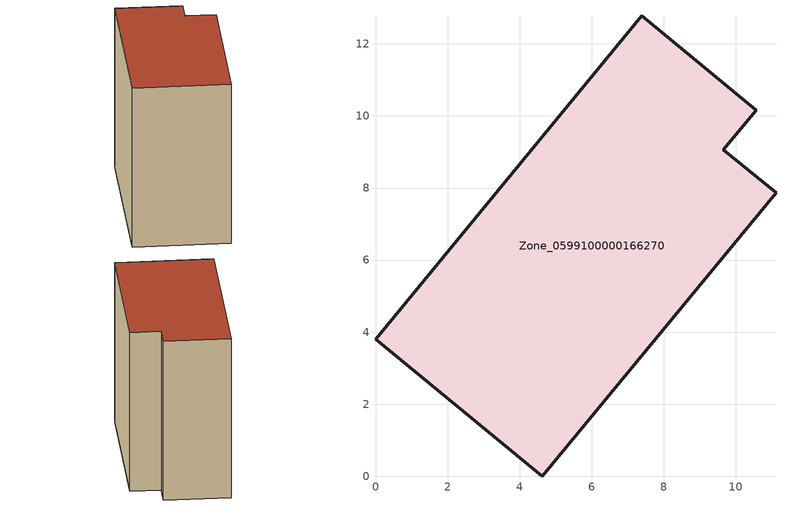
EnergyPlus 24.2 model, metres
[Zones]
Zone_0599100000166270
 floor ground (C_G): 0,3.81 7.4,12.78 10.56,10.16 9.66,9.06 11.12,7.86 4.62,0 z0
 wall outside (C_F): 4.62,0 11.12,7.86 9.66,9.06 10.56,10.16 7.4,12.78 0,3.81 4.62,0 z0:10.49
 roof outside (C_R): 7.4,12.78 0,3.81 4.62,0 11.12,7.86 9.66,9.06 10.56,10.16 z10.49
[BUILDING]
Pand.0599100000166270: North Axis=0; Terrain=City; Loads Convergence Tolerance Value=0.04; Temperature Convergence Tolerance Value=0.4; Solar Distribution=FullExterior; Maximum Number of Warmup Days=25; Minimum Number of Warmup Days=1
[Site:Location]
Rotterdam.The.Hague.AP_ZH_NLD Design_Conditions: Latitude=51.96; Longitude=4.45; Time Zone=1; Elevation=-4.5
[SITE:GROUNDTEMPERATURE:BUILDINGSURFACE]
18, 18, 18, 18, 18, 18, 18, 18, 18, 18, 18, 18
[MATERIAL] Thermal Absorptance=0.9; Solar Absorptance=0.7; Visible Absorptance=0.7
Name | Roughness | Thickness | Conductivity | Density | Specific Heat
G.TI.1946 | MediumSmooth | 0.15 | 1 | 540 | 1210
F.TI.1946 | Rough | 0.3 | 0.857143 | 1920 | 840
R.TI.1946 | MediumRough | 0.2 | 0.1 | 1500 | 1000
[CONSTRUCTION]
C_G: G.TI.1946
C_F: F.TI.1946
C_R: R.TI.1946
[ZONE]
Zone_0599100000166270: Type=1; Multiplier=1; Ceiling Height=Autocalculate; Volume=Autocalculate; Floor Area=autocalculate; Part of Total Floor Area=Yes
[ZONEINFILTRATION:DESIGNFLOWRATE]
Infil_Zone_0599100000166270: Zone or ZoneList or Space or SpaceList=Zone_0599100000166270; Schedule=AlwaysOn; Design Flow Rate Calculation Method=Flow/Area; Flow Rate per Floor Area=0.003; Constant Term Coefficient=1; Temperature Term Coefficient=0; Velocity Term Coefficient=0; Velocity Squared Term Coefficient=0
[HVACTEMPLATE:ZONE:IDEALLOADSAIRSYSTEM]
Zone_0599100000166270: Maximum Heating Supply Air Temperature=50; Minimum Cooling Supply Air Temperature=13; Maximum Heating Supply Air Humidity Ratio=0.0156; Minimum Cooling Supply Air Humidity Ratio=0.0077; Heating Limit=NoLimit; Cooling Limit=NoLimit; Dehumidification Control Type=ConstantSensibleHeatRatio; Cooling Sensible Heat Ratio=0.7; Dehumidification Setpoint=60; Humidification Control Type=None; Humidification Setpoint=30; Outdoor Air Method=None; Outdoor Air Flow Rate per Person=0.00944; Outdoor Air Flow Rate per Zone Floor Area=0; Outdoor Air Flow Rate per Zone=0; Demand Controlled Ventilation Type=None; Outdoor Air Economizer Type=NoEconomizer; Heat Recovery Type=None; Sensible Heat Recovery Effectiveness=0.7; Latent Heat Recovery Effectiveness=0.65
[ZONECONTROL:THERMOSTAT]
ThermostatControl_Zone_0599100000166270: Zone or ZoneList=Zone_0599100000166270; Control Type Schedule=DualSetpointControlType; Control 1=Thermostat_Zone_0599100000166270; Temperature Difference Between Cutout And Setpoint=0
[THERMOSTATSETPOINT:DUALSETPOINT]
Thermostat_Zone_0599100000166270: Heating Setpoint Temperature Schedule=HeatingSetpoint_Zone_0599100000166270; Cooling Setpoint Temperature Schedule=CoolingSetpoint_Zone_0599100000166270
[SCHEDULE:COMPACT]
HeatingSetpoint_Zone_0599100000166270: Through: 12/31, For: AllDays, Until: 24:00, 21
CoolingSetpoint_Zone_0599100000166270: Through: 12/31, For: AllDays, Until: 24:00, 24
DualSetpointControlType: Through: 12/31, For: AllDays, Until: 24:00, 4
AlwaysOn: Through: 12/31, For: AllDays, Until: 24:00, 1
